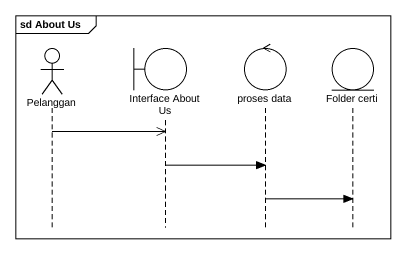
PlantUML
@startuml
mainframe sd About Us
hide footbox
actor Pelanggan
boundary "Interface About Us" as Interface_About_Us
control "proses data" as proses_data
entity "Folder certi" as Folder_certi

Pelanggan ->> Interface_About_Us
Interface_About_Us -> proses_data
proses_data -> Folder_certi
@enduml
